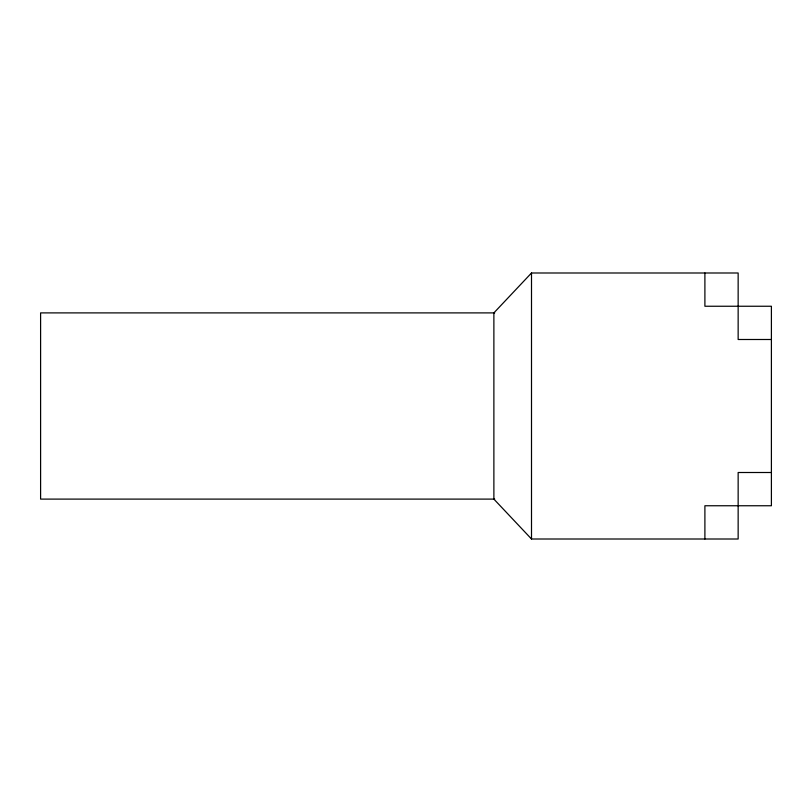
<?xml version="1.0" encoding="UTF-8"?>
<svg xmlns="http://www.w3.org/2000/svg" width="812" height="812" viewBox="0 0 812 812"><rect width="100%" height="100%" fill="white"/><g stroke="black" fill="none" stroke-linecap="round" stroke-linejoin="round"><path stroke-width="1.22" d="M771.4 339.497L738.149 339.497L738.149 272.994L531.505 272.994L493.879 312.894L493.879 499.106L531.505 539.006L738.149 539.006L738.149 472.503L771.4 472.503M494.691 312.894L40.6 312.894L40.6 499.106L494.691 499.106M704.897 272.994L704.897 306.246L771.4 306.246L771.4 505.754L704.897 505.754L704.897 539.006M531.505 272.994L531.505 539.006"/></g></svg>
